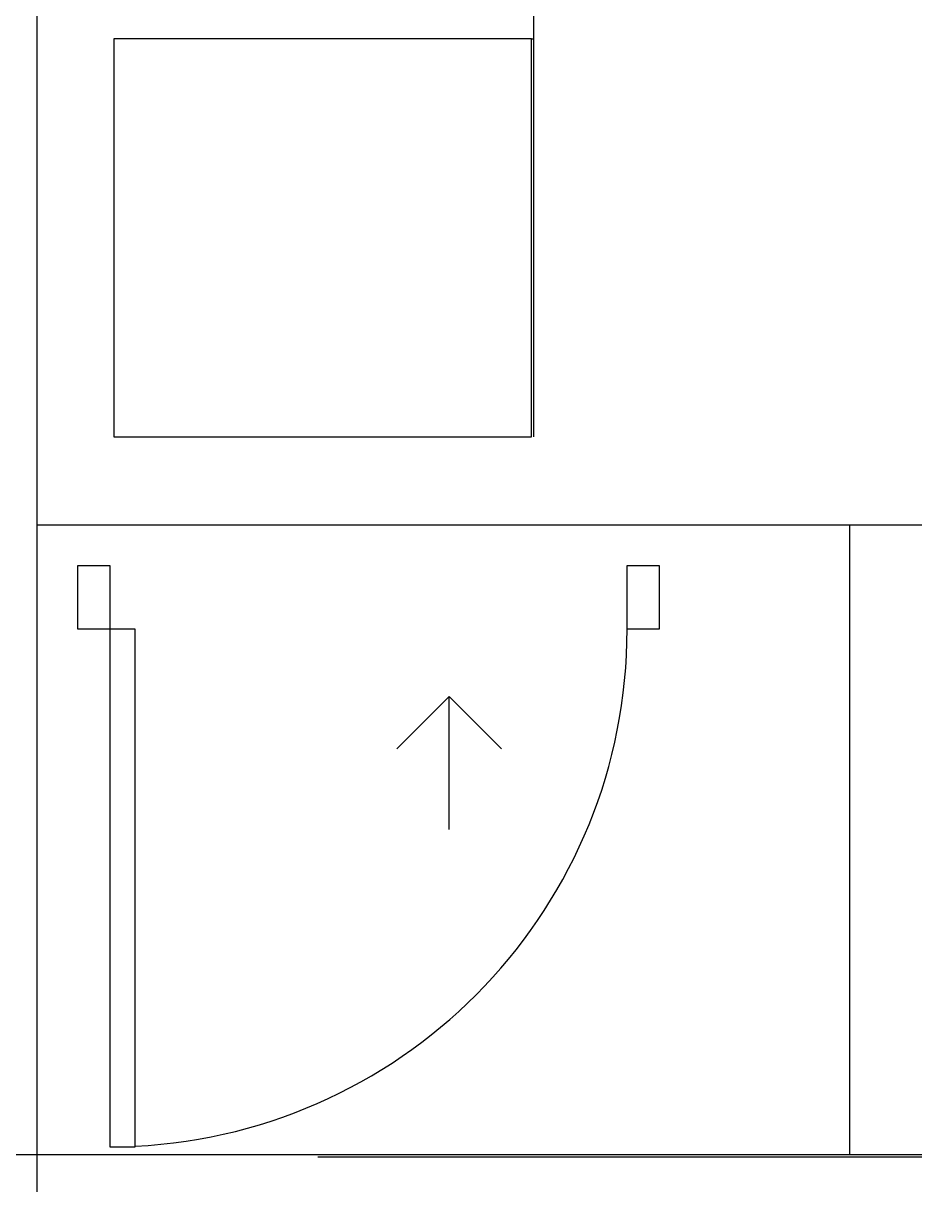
# Model space of a CAD drawing. Extents: x -45.7 to -14.1, y -192.9 to -169.
# Drawn here: x -33.697 to -32.422, y -175.894 to -174.233 of the extents above; entities that cross this region are included whole.
import ezdxf

# ---------------------------------------------------------------- set-up
doc = ezdxf.new("R2010")
doc.units = 0
for name, color, linetype in [('CB-DUONGDI', 7, 'Continuous'), ('CB-Hatch0.00', 7, 'Continuous'), ('CB-Truc.0.05', 7, 'Continuous'), ('CB-Tuong 0.35', 7, 'Continuous'), ('CB-VDung0.05', 7, 'Continuous'), ('CoordinateData', 7, 'Continuous'), ('dat cay cn', 7, 'Continuous'), ('dat cong cong', 7, 'Continuous'), ('dat o hien trang', 7, 'Continuous'), ('Level 2', 7, 'Continuous')]:
    doc.layers.add(name, color=color, linetype=linetype)

# ---------------------------------------------------------------- blocks, each defined once
blk = doc.blocks.new('CTA - BÀN 2D - CTA - BÀN 2D-6368968-MB KIẾN TRÚC TẦNG 1')
at = {"layer": 'CB-Truc.0.05'}
for p, q in [((5.687, 5.975), (0, 5.975)), ((0, 5.975), (0, 0)), ((5.687, 0), (5.687, 5.975)), ((0, 0), (5.687, 0))]:
    blk.add_line(p, q, dxfattribs=at)
blk = doc.blocks.new('CTA - CỬA ĐI COMPOSITE 1 CÁNH - 910x2200-6028950-MB KIẾN TRÚC TẦNG 2')
at = {"layer": 'CB-Truc.0.05'}
for p, q in [((-4.05, -0.5), (-4.05, -8.6)), ((-3.65, -0.5), (-4.05, -0.5)), ((-3.65, -8.6), (-3.65, -0.5)), ((-4.05, -8.6), (-3.65, -8.6))]:
    blk.add_line(p, q, dxfattribs=at)
at = {"layer": 'dat cong cong'}
blk.add_arc((-4.05, -0.5), 8.1, 272.8306, 0, dxfattribs=at)
at = {"layer": 'dat o hien trang'}
for p, q in [((-4.55, -0.5), (-4.55, 0.5)), ((-4.55, 0.5), (-4.05, 0.5)), ((-4.05, 0.5), (-4.05, -0.5)), ((4.05, -0.5), (4.05, 0.5)), ((4.05, 0.5), (4.55, 0.5)), ((4.55, 0.5), (4.55, -0.5)), ((-4.05, -0.5), (-4.55, -0.5)), ((4.55, -0.5), (4.05, -0.5))]:
    blk.add_line(p, q, dxfattribs=at)

msp = doc.modelspace()

# ---------------------------------------------------------------- linework, layer by layer
at = {"layer": 'CB-DUONGDI'}
msp.add_line((-32.9703, -174.2553), (-32.9678, -174.2553), dxfattribs=at)
at = {"layer": 'CB-Hatch0.00'}
msp.add_line((-32.5155, -175.8503), (-32.5155, -174.9504), dxfattribs=at)
at = {"layer": 'CB-Tuong 0.35'}
for p, q in [((-33.0882, -175.1954), (-33.1632, -175.2704)), ((-33.0882, -175.1954), (-33.0132, -175.2704)), ((-33.0882, -175.3856), (-33.0882, -175.1954))]:
    msp.add_line(p, q, dxfattribs=at)
at = {"layer": 'CB-VDung0.05'}
msp.add_line((-33.6778, -169.7656), (-33.6778, -178.863), dxfattribs=at)
at = {"layer": 'CoordinateData'}
for p, q in [((-29.2167, -174.9504), (-33.6778, -174.9504)), ((-33.2762, -175.8535), (-29.1979, -175.8535))]:
    msp.add_line(p, q, dxfattribs=at)
at = {"layer": 'dat cay cn'}
msp.add_line((-32.9678, -172.0784), (-32.9678, -174.824), dxfattribs=at)
at = {"layer": 'Level 2'}
msp.add_line((-40.5778, -175.8503), (-28.3178, -175.8503), dxfattribs=at)

# ---------------------------------------------------------------- block references
at = {"layer": 'CB-Truc.0.05', "xscale": 0.09999999999999999, "yscale": 0.09999999999999999, "rotation": -89.99999999936065}
msp.add_blockref('CTA - BÀN 2D - CTA - BÀN 2D-6368968-MB KIẾN TRÚC TẦNG 1', (-33.5678, -174.2553), dxfattribs=at)
at = {"layer": 'dat cong cong', "xscale": 0.09135172474836409, "yscale": 0.09135172474836409, "rotation": -1.3147882192873373e-09}
msp.add_blockref('CTA - CỬA ĐI COMPOSITE 1 CÁNH - 910x2200-6028950-MB KIẾN TRÚC TẦNG 2', (-33.2037, -175.0537), dxfattribs=at)

doc.saveas('drawing.dxf')
